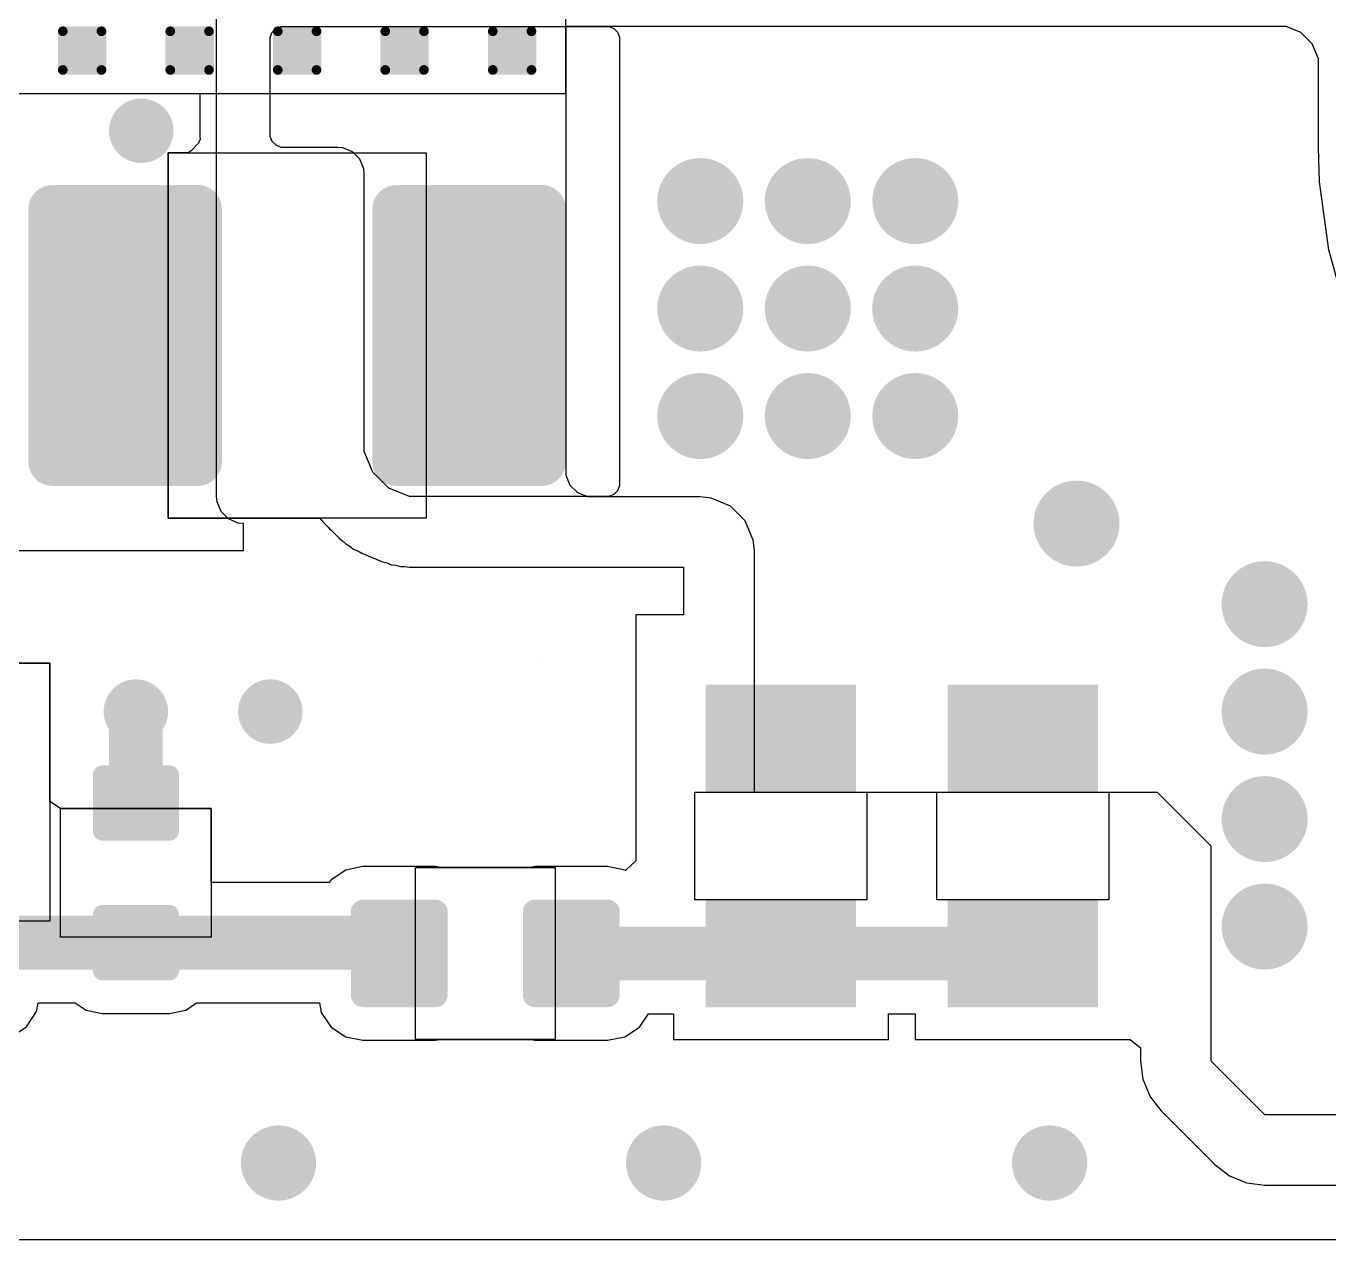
# Model space of a CAD drawing. Header units: millimetres. Extents: x 194 to 375, y 175 to 317.
# Drawn here: x 236.98 to 249.1, y 207.58 to 218.88 of the extents above; entities that cross this region are included whole.
import ezdxf

# ---------------------------------------------------------------- set-up
doc = ezdxf.new("R2010")
doc.units = ezdxf.units.MM
doc.layers.add('TopLayer', color=1, linetype='Continuous')

# ---------------------------------------------------------------- blocks, each defined once
blk = doc.blocks.new('LGA28_0_5MM_10X6_5_3_45_38')
at = {"layer": 'TopLayer'}
for p, q in [((5.00000016, 3.25000112), (-5.00000016, 3.25000112)), ((-5.00000016, 3.25000112), (-5.00000016, -3.25000112)), ((5.00000016, -3.25000112), (5.00000016, 3.25000112)), ((-5.00000016, -3.25000112), (5.00000016, -3.25000112))]:
    blk.add_line(p, q, dxfattribs=at)
for points, const_width in [([(-4.70250012, 3.02999902, 1), (-4.65750148, 3.02999902, 1)], 0.04499864), ([(-4.34250084, 3.02999902, 1), (-4.297502199999999, 3.02999902, 1)], 0.04499864), ([(-3.70249958, 3.02999902, 1), (-3.65750094, 3.02999902, 1)], 0.04499864), ([(-3.3425003, 3.02999902, 1), (-3.29750166, 3.02999902, 1)], 0.04499864), ([(-2.70249904, 3.02999902, 1), (-2.6575004, 3.02999902, 1)], 0.04499864), ([(-2.34249976, 3.02999902, 1), (-2.29750112, 3.02999902, 1)], 0.04499864), ([(-1.7024985, 3.02999902, 1), (-1.65749986, 3.02999902, 1)], 0.04499864), ([(-1.34249922, 3.02999902, 1), (-1.29750058, 3.02999902, 1)], 0.04499864), ([(-0.70249796, 3.02999902, 1), (-0.65749932, 3.02999902, 1)], 0.04499864), ([(-0.34249868, 3.02999902, 1), (-0.29750004, 3.02999902, 1)], 0.04499864), ([(0.29750004, 3.02999902, 1), (0.34249868, 3.02999902, 1)], 0.04499864), ([(0.65749932, 3.02999902, 1), (0.70249796, 3.02999902, 1)], 0.04499864), ([(1.29750058, 3.02999902, 1), (1.34249922, 3.02999902, 1)], 0.04499864), ([(1.65749986, 3.02999902, 1), (1.7024985, 3.02999902, 1)], 0.04499864), ([(2.29750112, 3.02999902, 1), (2.34249976, 3.02999902, 1)], 0.04499864), ([(2.6575004, 3.02999902, 1), (2.70249904, 3.02999902, 1)], 0.04499864), ([(3.29750166, 3.02999902, 1), (3.3425003, 3.02999902, 1)], 0.04499864), ([(3.65750094, 3.02999902, 1), (3.70249958, 3.02999902, 1)], 0.04499864), ([(4.297502199999999, 3.02999902, 1), (4.34250084, 3.02999902, 1)], 0.04499864), ([(4.65750148, 3.02999902, 1), (4.70250012, 3.02999902, 1)], 0.04499864), ([(-4.70250012, 2.66999974, 1), (-4.65750148, 2.66999974, 1)], 0.04499864), ([(-4.34250084, 2.66999974, 1), (-4.297502199999999, 2.66999974, 1)], 0.04499864), ([(-3.70249958, 2.66999974, 1), (-3.65750094, 2.66999974, 1)], 0.04499864), ([(-3.3425003, 2.66999974, 1), (-3.29750166, 2.66999974, 1)], 0.04499864), ([(-2.70249904, 2.66999974, 1), (-2.6575004, 2.66999974, 1)], 0.04499864), ([(-2.34249976, 2.66999974, 1), (-2.29750112, 2.66999974, 1)], 0.04499864), ([(-1.7024985, 2.66999974, 1), (-1.65749986, 2.66999974, 1)], 0.04499864), ([(-1.34249922, 2.66999974, 1), (-1.29750058, 2.66999974, 1)], 0.04499864), ([(-0.70249796, 2.66999974, 1), (-0.65749932, 2.66999974, 1)], 0.04499864), ([(-0.34249868, 2.66999974, 1), (-0.29750004, 2.66999974, 1)], 0.04499864), ([(0.29750004, 2.66999974, 1), (0.34249868, 2.66999974, 1)], 0.04499864), ([(0.65749932, 2.66999974, 1), (0.70249796, 2.66999974, 1)], 0.04499864), ([(1.29750058, 2.66999974, 1), (1.34249922, 2.66999974, 1)], 0.04499864), ([(1.65749986, 2.66999974, 1), (1.7024985, 2.66999974, 1)], 0.04499864), ([(2.29750112, 2.66999974, 1), (2.34249976, 2.66999974, 1)], 0.04499864), ([(2.6575004, 2.66999974, 1), (2.70249904, 2.66999974, 1)], 0.04499864), ([(3.29750166, 2.66999974, 1), (3.3425003, 2.66999974, 1)], 0.04499864), ([(3.65750094, 2.66999974, 1), (3.70249958, 2.66999974, 1)], 0.04499864), ([(4.297502199999999, 2.66999974, 1), (4.34250084, 2.66999974, 1)], 0.04499864), ([(4.65750148, 2.66999974, 1), (4.70250012, 2.66999974, 1)], 0.04499864), ([(-4.70250012, 1.67999918, 1), (-4.65750148, 1.67999918, 1)], 0.04499864), ([(-4.34250084, 1.67999918, 1), (-4.297502199999999, 1.67999918, 1)], 0.04499864), ([(0.5900013599999999, 1.59500062, 1), (0.71999856, 1.59500062, 1)], 0.12999974), ([(1.62999928, 1.59500062, 1), (1.75999648, 1.59500062, 1)], 0.12999974), ([(2.84000194, 1.59500062, 1), (2.96999914, 1.59500062, 1)], 0.12999974), ([(3.87999986, 1.59500062, 1), (4.00999706, 1.59500062, 1)], 0.12999974), ([(4.297502199999999, 1.67999918, 1), (4.34250084, 1.67999918, 1)], 0.04499864), ([(4.65750148, 1.67999918, 1), (4.70250012, 1.67999918, 1)], 0.04499864), ([(-3.43749884, 1.3999972, 1), (-3.26249792, 1.3999972, 1)], 0.17500092), ([(-2.03750164, 1.3999972, 1), (-1.86250072, 1.3999972, 1)], 0.17500092), ([(-4.70250012, 1.3199999, 1), (-4.65750148, 1.3199999, 1)], 0.04499864), ([(-4.34250084, 1.3199999, 1), (-4.297502199999999, 1.3199999, 1)], 0.04499864), ([(4.297502199999999, 1.3199999, 1), (4.34250084, 1.3199999, 1)], 0.04499864), ([(4.65750148, 1.3199999, 1), (4.70250012, 1.3199999, 1)], 0.04499864), ([(-4.70250012, 0.67999864, 1), (-4.65750148, 0.67999864, 1)], 0.04499864), ([(-4.34250084, 0.67999864, 1), (-4.297502199999999, 0.67999864, 1)], 0.04499864), ([(4.297502199999999, 0.67999864, 1), (4.34250084, 0.67999864, 1)], 0.04499864), ([(4.65750148, 0.67999864, 1), (4.70250012, 0.67999864, 1)], 0.04499864), ([(-4.70250012, 0.31999936, 1), (-4.65750148, 0.31999936, 1)], 0.04499864), ([(-4.34250084, 0.31999936, 1), (-4.297502199999999, 0.31999936, 1)], 0.04499864), ([(4.297502199999999, 0.31999936, 1), (4.34250084, 0.31999936, 1)], 0.04499864), ([(4.65750148, 0.31999936, 1), (4.70250012, 0.31999936, 1)], 0.04499864), ([(-4.70250012, -0.31999936, 1), (-4.65750148, -0.31999936, 1)], 0.04499864), ([(-4.34250084, -0.31999936, 1), (-4.297502199999999, -0.31999936, 1)], 0.04499864), ([(4.297502199999999, -0.31999936, 1), (4.34250084, -0.31999936, 1)], 0.04499864), ([(4.65750148, -0.31999936, 1), (4.70250012, -0.31999936, 1)], 0.04499864), ([(-4.70250012, -0.67999864, 1), (-4.65750148, -0.67999864, 1)], 0.04499864), ([(-4.34250084, -0.67999864, 1), (-4.297502199999999, -0.67999864, 1)], 0.04499864), ([(4.297502199999999, -0.67999864, 1), (4.34250084, -0.67999864, 1)], 0.04499864), ([(4.65750148, -0.67999864, 1), (4.70250012, -0.67999864, 1)], 0.04499864), ([(-3.43749884, -1.1999976, 1), (-3.26249792, -1.1999976, 1)], 0.17500092), ([(-2.03750164, -1.1999976, 1), (-1.86250072, -1.1999976, 1)], 0.17500092), ([(-4.70250012, -1.3199999, 1), (-4.65750148, -1.3199999, 1)], 0.04499864), ([(-4.34250084, -1.3199999, 1), (-4.297502199999999, -1.3199999, 1)], 0.04499864), ([(4.297502199999999, -1.3199999, 1), (4.34250084, -1.3199999, 1)], 0.04499864), ([(4.65750148, -1.3199999, 1), (4.70250012, -1.3199999, 1)], 0.04499864), ([(0.5900013599999999, -1.59500062, 1), (0.71999856, -1.59500062, 1)], 0.12999974), ([(1.62999928, -1.59500062, 1), (1.75999648, -1.59500062, 1)], 0.12999974), ([(2.84000194, -1.59500062, 1), (2.96999914, -1.59500062, 1)], 0.12999974), ([(3.87999986, -1.59500062, 1), (4.00999706, -1.59500062, 1)], 0.12999974), ([(-4.70250012, -1.67999918, 1), (-4.65750148, -1.67999918, 1)], 0.04499864), ([(-4.34250084, -1.67999918, 1), (-4.297502199999999, -1.67999918, 1)], 0.04499864), ([(4.297502199999999, -1.67999918, 1), (4.34250084, -1.67999918, 1)], 0.04499864), ([(4.65750148, -1.67999918, 1), (4.70250012, -1.67999918, 1)], 0.04499864), ([(-4.70250012, -2.66999974, 1), (-4.65750148, -2.66999974, 1)], 0.04499864), ([(-4.34250084, -2.66999974, 1), (-4.297502199999999, -2.66999974, 1)], 0.04499864), ([(-3.70249958, -2.66999974, 1), (-3.65750094, -2.66999974, 1)], 0.04499864), ([(-3.3425003, -2.66999974, 1), (-3.29750166, -2.66999974, 1)], 0.04499864), ([(-2.70249904, -2.66999974, 1), (-2.6575004, -2.66999974, 1)], 0.04499864), ([(-2.34249976, -2.66999974, 1), (-2.29750112, -2.66999974, 1)], 0.04499864), ([(-1.7024985, -2.66999974, 1), (-1.65749986, -2.66999974, 1)], 0.04499864), ([(-1.34249922, -2.66999974, 1), (-1.29750058, -2.66999974, 1)], 0.04499864), ([(-0.70249796, -2.66999974, 1), (-0.65749932, -2.66999974, 1)], 0.04499864), ([(-0.34249868, -2.66999974, 1), (-0.29750004, -2.66999974, 1)], 0.04499864), ([(0.29750004, -2.66999974, 1), (0.34249868, -2.66999974, 1)], 0.04499864), ([(0.65749932, -2.66999974, 1), (0.70249796, -2.66999974, 1)], 0.04499864), ([(1.29750058, -2.66999974, 1), (1.34249922, -2.66999974, 1)], 0.04499864), ([(1.65749986, -2.66999974, 1), (1.7024985, -2.66999974, 1)], 0.04499864), ([(2.29750112, -2.66999974, 1), (2.34249976, -2.66999974, 1)], 0.04499864), ([(2.6575004, -2.66999974, 1), (2.70249904, -2.66999974, 1)], 0.04499864), ([(3.29750166, -2.66999974, 1), (3.3425003, -2.66999974, 1)], 0.04499864), ([(3.65750094, -2.66999974, 1), (3.70249958, -2.66999974, 1)], 0.04499864), ([(4.297502199999999, -2.66999974, 1), (4.34250084, -2.66999974, 1)], 0.04499864), ([(4.65750148, -2.66999974, 1), (4.70250012, -2.66999974, 1)], 0.04499864), ([(-4.70250012, -3.02999902, 1), (-4.65750148, -3.02999902, 1)], 0.04499864), ([(-4.34250084, -3.02999902, 1), (-4.297502199999999, -3.02999902, 1)], 0.04499864), ([(-3.70249958, -3.02999902, 1), (-3.65750094, -3.02999902, 1)], 0.04499864), ([(-3.3425003, -3.02999902, 1), (-3.29750166, -3.02999902, 1)], 0.04499864), ([(-2.70249904, -3.02999902, 1), (-2.6575004, -3.02999902, 1)], 0.04499864), ([(-2.34249976, -3.02999902, 1), (-2.29750112, -3.02999902, 1)], 0.04499864), ([(-1.7024985, -3.02999902, 1), (-1.65749986, -3.02999902, 1)], 0.04499864), ([(-1.34249922, -3.02999902, 1), (-1.29750058, -3.02999902, 1)], 0.04499864), ([(-0.70249796, -3.02999902, 1), (-0.65749932, -3.02999902, 1)], 0.04499864), ([(-0.34249868, -3.02999902, 1), (-0.29750004, -3.02999902, 1)], 0.04499864), ([(0.29750004, -3.02999902, 1), (0.34249868, -3.02999902, 1)], 0.04499864), ([(0.65749932, -3.02999902, 1), (0.70249796, -3.02999902, 1)], 0.04499864), ([(1.29750058, -3.02999902, 1), (1.34249922, -3.02999902, 1)], 0.04499864), ([(1.65749986, -3.02999902, 1), (1.7024985, -3.02999902, 1)], 0.04499864), ([(2.29750112, -3.02999902, 1), (2.34249976, -3.02999902, 1)], 0.04499864), ([(2.6575004, -3.02999902, 1), (2.70249904, -3.02999902, 1)], 0.04499864), ([(3.29750166, -3.02999902, 1), (3.3425003, -3.02999902, 1)], 0.04499864), ([(3.65750094, -3.02999902, 1), (3.70249958, -3.02999902, 1)], 0.04499864), ([(4.297502199999999, -3.02999902, 1), (4.34250084, -3.02999902, 1)], 0.04499864), ([(4.65750148, -3.02999902, 1), (4.70250012, -3.02999902, 1)], 0.04499864)]:
    blk.add_lwpolyline(points, format="xyb", close=True, dxfattribs=dict(at, const_width=const_width))
for points in [[(-4.680000799999999, 2.6250011), (-4.32000152, 2.6250011), (-4.680000799999999, 3.07499766), (-4.32000152, 3.07499766)], [(-3.68000026, 2.6250011), (-3.32000098, 2.6250011), (-3.68000026, 3.07499766), (-3.32000098, 3.07499766)], [(-2.67999972, 2.6250011), (-2.32000044, 2.6250011), (-2.67999972, 3.07499766), (-2.32000044, 3.07499766)], [(-1.67999918, 2.6250011), (-1.3199999, 2.6250011), (-1.67999918, 3.07499766), (-1.3199999, 3.07499766)], [(-0.67999864, 2.6250011), (-0.31999936, 2.6250011), (-0.67999864, 3.07499766), (-0.31999936, 3.07499766)], [(0.31999936, 2.6250011), (0.67999864, 2.6250011), (0.31999936, 3.07499766), (0.67999864, 3.07499766)], [(1.3199999, 2.6250011), (1.67999918, 2.6250011), (1.3199999, 3.07499766), (1.67999918, 3.07499766)], [(2.32000044, 2.6250011), (2.67999972, 2.6250011), (2.32000044, 3.07499766), (2.67999972, 3.07499766)], [(3.32000098, 2.6250011), (3.68000026, 2.6250011), (3.32000098, 3.07499766), (3.68000026, 3.07499766)], [(4.32000152, 2.6250011), (4.680000799999999, 2.6250011), (4.32000152, 3.07499766), (4.680000799999999, 3.07499766)], [(-4.724999439999999, 2.66999974), (-4.27500288, 2.66999974), (-4.724999439999999, 3.02999902), (-4.27500288, 3.02999902)], [(-3.7249989, 2.66999974), (-3.27500234, 2.66999974), (-3.7249989, 3.02999902), (-3.27500234, 3.02999902)], [(-2.72499836, 2.66999974), (-2.2750018, 2.66999974), (-2.72499836, 3.02999902), (-2.2750018, 3.02999902)], [(-1.72499782, 2.66999974), (-1.27500126, 2.66999974), (-1.72499782, 3.02999902), (-1.27500126, 3.02999902)], [(-0.72499728, 2.66999974), (-0.27500072, 2.66999974), (-0.72499728, 3.02999902), (-0.27500072, 3.02999902)], [(0.27500072, 2.66999974), (0.72499728, 2.66999974), (0.27500072, 3.02999902), (0.72499728, 3.02999902)], [(1.27500126, 2.66999974), (1.72499782, 2.66999974), (1.27500126, 3.02999902), (1.72499782, 3.02999902)], [(2.2750018, 2.66999974), (2.72499836, 2.66999974), (2.2750018, 3.02999902), (2.72499836, 3.02999902)], [(3.27500234, 2.66999974), (3.7249989, 2.66999974), (3.27500234, 3.02999902), (3.7249989, 3.02999902)], [(4.27500288, 2.66999974), (4.724999439999999, 2.66999974), (4.27500288, 3.02999902), (4.724999439999999, 3.02999902)], [(-4.680000799999999, 1.27500126), (-4.32000152, 1.27500126), (-4.680000799999999, 1.72499782), (-4.32000152, 1.72499782)], [(0.6549999599999999, 1.72500036), (0.6549999599999999, -1.72500036), (1.69499788, 1.72500036), (1.69499788, -1.72500036)], [(2.90500054, 1.72500036), (2.90500054, -1.72500036), (3.94499846, 1.72500036), (3.94499846, -1.72500036)], [(4.32000152, 1.27500126), (4.680000799999999, 1.27500126), (4.32000152, 1.72499782), (4.680000799999999, 1.72499782)], [(-4.724999439999999, 1.3199999), (-4.27500288, 1.3199999), (-4.724999439999999, 1.67999918), (-4.27500288, 1.67999918)], [(0.52500022, 1.59500062), (0.52500022, -1.59500062), (1.82499762, 1.59500062), (1.82499762, -1.59500062)], [(2.7750008, 1.59500062), (2.7750008, -1.59500062), (4.0749982, 1.59500062), (4.0749982, -1.59500062)], [(4.27500288, 1.3199999), (4.724999439999999, 1.3199999), (4.27500288, 1.67999918), (4.724999439999999, 1.67999918)], [(-3.34999838, 1.57499812), (-3.34999838, -1.37499852), (-1.95000118, 1.57499812), (-1.95000118, -1.37499852)], [(-3.5249993, 1.3999972), (-3.5249993, -1.1999976), (-1.77500026, 1.3999972), (-1.77500026, -1.1999976)], [(-4.724999439999999, 0.31999936), (-4.27500288, 0.31999936), (-4.724999439999999, 0.67999864), (-4.27500288, 0.67999864)], [(-4.680000799999999, 0.27500072), (-4.32000152, 0.27500072), (-4.680000799999999, 0.72499728), (-4.32000152, 0.72499728)], [(4.27500288, 0.31999936), (4.724999439999999, 0.31999936), (4.27500288, 0.67999864), (4.724999439999999, 0.67999864)], [(4.32000152, 0.27500072), (4.680000799999999, 0.27500072), (4.32000152, 0.72499728), (4.680000799999999, 0.72499728)], [(-4.724999439999999, -0.67999864), (-4.27500288, -0.67999864), (-4.724999439999999, -0.31999936), (-4.27500288, -0.31999936)], [(-4.680000799999999, -0.72499728), (-4.32000152, -0.72499728), (-4.680000799999999, -0.27500072), (-4.32000152, -0.27500072)], [(4.27500288, -0.67999864), (4.724999439999999, -0.67999864), (4.27500288, -0.31999936), (4.724999439999999, -0.31999936)], [(4.32000152, -0.72499728), (4.680000799999999, -0.72499728), (4.32000152, -0.27500072), (4.680000799999999, -0.27500072)], [(-4.724999439999999, -1.67999918), (-4.27500288, -1.67999918), (-4.724999439999999, -1.3199999), (-4.27500288, -1.3199999)], [(-4.680000799999999, -1.72499782), (-4.32000152, -1.72499782), (-4.680000799999999, -1.27500126), (-4.32000152, -1.27500126)], [(4.27500288, -1.67999918), (4.724999439999999, -1.67999918), (4.27500288, -1.3199999), (4.724999439999999, -1.3199999)], [(4.32000152, -1.72499782), (4.680000799999999, -1.72499782), (4.32000152, -1.27500126), (4.680000799999999, -1.27500126)], [(-4.680000799999999, -3.07499766), (-4.32000152, -3.07499766), (-4.680000799999999, -2.6250011), (-4.32000152, -2.6250011)], [(-3.68000026, -3.07499766), (-3.32000098, -3.07499766), (-3.68000026, -2.6250011), (-3.32000098, -2.6250011)], [(-2.67999972, -3.07499766), (-2.32000044, -3.07499766), (-2.67999972, -2.6250011), (-2.32000044, -2.6250011)], [(-1.67999918, -3.07499766), (-1.3199999, -3.07499766), (-1.67999918, -2.6250011), (-1.3199999, -2.6250011)], [(-0.67999864, -3.07499766), (-0.31999936, -3.07499766), (-0.67999864, -2.6250011), (-0.31999936, -2.6250011)], [(0.31999936, -3.07499766), (0.67999864, -3.07499766), (0.31999936, -2.6250011), (0.67999864, -2.6250011)], [(1.3199999, -3.07499766), (1.67999918, -3.07499766), (1.3199999, -2.6250011), (1.67999918, -2.6250011)], [(2.32000044, -3.07499766), (2.67999972, -3.07499766), (2.32000044, -2.6250011), (2.67999972, -2.6250011)], [(3.32000098, -3.07499766), (3.68000026, -3.07499766), (3.32000098, -2.6250011), (3.68000026, -2.6250011)], [(4.32000152, -3.07499766), (4.680000799999999, -3.07499766), (4.32000152, -2.6250011), (4.680000799999999, -2.6250011)], [(-4.724999439999999, -3.02999902), (-4.27500288, -3.02999902), (-4.724999439999999, -2.66999974), (-4.27500288, -2.66999974)], [(-3.7249989, -3.02999902), (-3.27500234, -3.02999902), (-3.7249989, -2.66999974), (-3.27500234, -2.66999974)], [(-2.72499836, -3.02999902), (-2.2750018, -3.02999902), (-2.72499836, -2.66999974), (-2.2750018, -2.66999974)], [(-1.72499782, -3.02999902), (-1.27500126, -3.02999902), (-1.72499782, -2.66999974), (-1.27500126, -2.66999974)], [(-0.72499728, -3.02999902), (-0.27500072, -3.02999902), (-0.72499728, -2.66999974), (-0.27500072, -2.66999974)], [(0.27500072, -3.02999902), (0.72499728, -3.02999902), (0.27500072, -2.66999974), (0.72499728, -2.66999974)], [(1.27500126, -3.02999902), (1.72499782, -3.02999902), (1.27500126, -2.66999974), (1.72499782, -2.66999974)], [(2.2750018, -3.02999902), (2.72499836, -3.02999902), (2.2750018, -2.66999974), (2.72499836, -2.66999974)], [(3.27500234, -3.02999902), (3.7249989, -3.02999902), (3.27500234, -2.66999974), (3.7249989, -2.66999974)], [(4.27500288, -3.02999902), (4.724999439999999, -3.02999902), (4.27500288, -2.66999974), (4.724999439999999, -2.66999974)]]:
    blk.add_solid(points, dxfattribs=at)
blk = doc.blocks.new('RES_2012_41')
at = {"layer": 'TopLayer'}
for p, q in [((-0.499999, -0.80000094), (-0.499999, 0.80000094)), ((-0.499999, 0.80000094), (0.499999, 0.80000094)), ((0.499999, 0.80000094), (0.499999, -0.80000094)), ((0.499999, -0.80000094), (-0.499999, -0.80000094))]:
    blk.add_line(p, q, dxfattribs=at)
for points in [[(-1.49999954, -0.6999985999999999), (-0.50000154, -0.6999985999999999), (-1.49999954, 0.6999985999999999), (-0.50000154, 0.6999985999999999)], [(0.50000154, -0.6999985999999999), (1.49999954, -0.6999985999999999), (0.50000154, 0.6999985999999999), (1.49999954, 0.6999985999999999)]]:
    blk.add_solid(points, dxfattribs=at)
blk = doc.blocks.new('RES_2012_42')
at = {"layer": 'TopLayer'}
for p, q in [((-0.499999, -0.80000094), (-0.499999, 0.80000094)), ((-0.499999, 0.80000094), (0.499999, 0.80000094)), ((0.499999, 0.80000094), (0.499999, -0.80000094)), ((0.499999, -0.80000094), (-0.499999, -0.80000094))]:
    blk.add_line(p, q, dxfattribs=at)
for points in [[(-1.49999954, -0.6999985999999999), (-0.50000154, -0.6999985999999999), (-1.49999954, 0.6999985999999999), (-0.50000154, 0.6999985999999999)], [(0.50000154, -0.6999985999999999), (1.49999954, -0.6999985999999999), (0.50000154, 0.6999985999999999), (1.49999954, 0.6999985999999999)]]:
    blk.add_solid(points, dxfattribs=at)
blk = doc.blocks.new('LED_1608_G_67')
at = {"layer": 'TopLayer'}
for p, q in [((-0.64991996, -0.7999196599999999), (-0.6499225, 0.80008222)), ((-0.6499225, 0.80008222), (0.65007998, 0.80008222)), ((0.65007998, 0.80008222), (0.65008252, -0.7999196599999999)), ((0.65008252, -0.7999196599999999), (-0.64991996, -0.7999196599999999))]:
    blk.add_line(p, q, dxfattribs=at)
at = {"layer": 'TopLayer', "const_width": 0.11249914}
for points in [[(-1.19383048, 0.38741604, 1), (-1.08133388, 0.38741604, 1)], [(-0.5188305599999999, 0.38741604, 1), (-0.40633396, 0.38741604, 1)], [(0.40616886, 0.38741858, 1), (0.51866546, 0.38741858, 1)], [(1.08116878, 0.38741858, 1), (1.19366538, 0.38741858, 1)], [(-1.19383048, -0.38758368, 1), (-1.08133388, -0.38758368, 1)], [(-0.5188305599999999, -0.38758368, 1), (-0.40633396, -0.38758368, 1)], [(0.40616886, -0.38758114, 1), (0.51866546, -0.38758114, 1)], [(1.08116878, -0.38758114, 1), (1.19366538, -0.38758114, 1)]]:
    blk.add_lwpolyline(points, format="xyb", close=True, dxfattribs=at)
at = {"layer": 'TopLayer'}
for points in [[(-1.13758218, -0.5000828199999999), (-0.46258226, -0.5000828199999999), (-1.13758218, 0.49991518), (-0.46258226, 0.49991518)], [(0.46241716, -0.5000802799999999), (1.13741708, -0.5000802799999999), (0.46241716, 0.49991772), (1.13741708, 0.49991772)], [(-1.25008132, -0.38758368), (-0.35008312, -0.38758368), (-1.25008132, 0.38741604), (-0.35008312, 0.38741604)], [(0.34991802, -0.38758114), (1.24991622, -0.38758114), (0.34991802, 0.38741858), (1.24991622, 0.38741858)]]:
    blk.add_solid(points, dxfattribs=at)
blk = doc.blocks.new('C_1608S_70')
at = {"layer": 'TopLayer'}
for p, q in [((-0.5999987999999999, -0.7000011399999999), (-0.5999987999999999, 0.7000011399999999)), ((-0.5999987999999999, 0.7000011399999999), (0.5999987999999999, 0.7000011399999999)), ((0.5999987999999999, 0.7000011399999999), (0.5999987999999999, -0.7000036799999999)), ((0.5999987999999999, -0.7000036799999999), (-0.5999987999999999, -0.7000011399999999))]:
    blk.add_line(p, q, dxfattribs=at)
at = {"layer": 'TopLayer', "const_width": 0.08750045999999999}
for points in [[(-0.9562337999999999, 0.31249874, 1), (-0.8687358799999999, 0.31249874, 1)], [(-0.43123612, 0.31249874, 1), (-0.3437382, 0.31249874, 1)], [(0.3437382, 0.31249874, 1), (0.43123612, 0.31249874, 1)], [(0.8687358799999999, 0.31249874, 1), (0.9562337999999999, 0.31249874, 1)], [(-0.9562337999999999, -0.31249874, 1), (-0.8687358799999999, -0.31249874, 1)], [(-0.43123612, -0.31249874, 1), (-0.3437382, -0.31249874, 1)], [(0.3437382, -0.31249874, 1), (0.43123612, -0.31249874, 1)], [(0.8687358799999999, -0.31249874, 1), (0.9562337999999999, -0.31249874, 1)]]:
    blk.add_lwpolyline(points, format="xyb", close=True, dxfattribs=at)
at = {"layer": 'TopLayer'}
for points in [[(-0.38748716, -0.3999992), (-0.38748716, 0.3999992), (-0.91248484, -0.3999992), (-0.91248484, 0.3999992)], [(0.91248484, -0.3999992), (0.91248484, 0.3999992), (0.38748716, -0.3999992), (0.38748716, 0.3999992)], [(-0.2999867, -0.31249874), (-0.2999867, 0.31249874), (-0.9999853, -0.31249874), (-0.9999853, 0.31249874)], [(0.9999853, -0.31249874), (0.9999853, 0.31249874), (0.2999867, -0.31249874), (0.2999867, 0.31249874)]]:
    blk.add_solid(points, dxfattribs=at)
blk = doc.blocks.new('C_3225_76')
at = {"layer": 'TopLayer'}
for p, q in [((-1.20000014, -1.69999914), (-1.20000014, 1.69999914)), ((-1.20000014, 1.69999914), (1.20000014, 1.69999914)), ((1.20000014, 1.69999914), (1.20000014, -1.69999914)), ((1.20000014, -1.69999914), (-1.20000014, -1.69999914))]:
    blk.add_line(p, q, dxfattribs=at)
at = {"layer": 'TopLayer', "const_width": 0.22499828}
for points in [[(-2.3874984, 1.17500146, 1), (-2.16250012, 1.17500146, 1)], [(-1.03749856, 1.17500146, 1), (-0.81250028, 1.17500146, 1)], [(0.81250028, 1.17500146, 1), (1.03749856, 1.17500146, 1)], [(2.16250012, 1.17500146, 1), (2.3874984, 1.17500146, 1)], [(-2.3874984, -1.17500146, 1), (-2.16250012, -1.17500146, 1)], [(-1.03749856, -1.17500146, 1), (-0.81250028, -1.17500146, 1)], [(0.81250028, -1.17500146, 1), (1.03749856, -1.17500146, 1)], [(2.16250012, -1.17500146, 1), (2.3874984, -1.17500146, 1)]]:
    blk.add_lwpolyline(points, format="xyb", close=True, dxfattribs=at)
at = {"layer": 'TopLayer'}
for points in [[(-2.27499926, -1.39999974), (-0.9249994199999999, -1.39999974), (-2.27499926, 1.39999974), (-0.9249994199999999, 1.39999974)], [(0.9249994199999999, -1.39999974), (2.27499926, -1.39999974), (0.9249994199999999, 1.39999974), (2.27499926, 1.39999974)], [(-2.49999754, -1.17500146), (-0.7000011399999999, -1.17500146), (-2.49999754, 1.17500146), (-0.7000011399999999, 1.17500146)], [(0.7000011399999999, -1.17500146), (2.49999754, -1.17500146), (0.7000011399999999, 1.17500146), (2.49999754, 1.17500146)]]:
    blk.add_solid(points, dxfattribs=at)
blk = doc.blocks.new('TP_SMD_95')
at = {"layer": 'TopLayer', "const_width": 0.3999992}
blk.add_lwpolyline([(-0.1999996, 0, 1), (0.1999996, 0, 1)], format="xyb", close=True, dxfattribs=at)
blk = doc.blocks.new('R_3216S_171')
at = {"layer": 'TopLayer'}
for p, q in [((-1.20000268, 1.20000014), (1.20000014, 1.20000268)), ((-1.20000014, -1.20000268), (-1.20000268, 1.20000014)), ((1.20000014, 1.20000268), (1.20000522, -1.20000014)), ((1.20000522, -1.20000014), (-1.20000014, -1.20000268))]:
    blk.add_line(p, q, dxfattribs=at)
at = {"layer": 'TopLayer', "const_width": 0.12499848}
for points in [[(-1.9374993, 0.67500246, 1), (-1.81250082, 0.67500246, 1)], [(-1.18749826, 0.67500246, 1), (-1.06249978, 0.67500246, 1)], [(1.06249978, 0.67499484, 1), (1.18749826, 0.67499484, 1)], [(1.81250082, 0.67499484, 1), (1.9374993, 0.67499484, 1)], [(-1.9374993, -0.67499738, 1), (-1.81250082, -0.67499738, 1)], [(-1.18749826, -0.67499738, 1), (-1.06249978, -0.67499738, 1)], [(1.06249978, -0.675005, 1), (1.18749826, -0.675005, 1)], [(1.81250082, -0.675005, 1), (1.9374993, -0.675005, 1)]]:
    blk.add_lwpolyline(points, format="xyb", close=True, dxfattribs=at)
at = {"layer": 'TopLayer'}
for points in [[(-1.12499902, -0.79999586), (-1.12499902, 0.80000094), (-1.87500006, -0.79999586), (-1.87500006, 0.80000094)], [(1.87500006, -0.80000348), (1.87500006, 0.79999332), (1.12499902, -0.80000348), (1.12499902, 0.79999332)], [(-1.00000054, -0.67499738), (-1.00000054, 0.67500246), (-1.99999854, -0.67499738), (-1.99999854, 0.67500246)], [(1.99999854, -0.675005), (1.99999854, 0.67499484), (1.00000054, -0.675005), (1.00000054, 0.67499484)]]:
    blk.add_solid(points, dxfattribs=at)

msp = doc.modelspace()

# ---------------------------------------------------------------- linework, layer by layer
at = {"layer": 'TopLayer'}
for p, q in [((238.75000002, 214.5000028), (238.75000002, 219.49999788)), ((239.25000156, 218.77486344), (239.26903124, 218.82080696)), ((239.25000156, 218.75000192), (239.25000156, 218.77486344)), ((239.26903124, 218.82080696), (239.30419246, 218.85596818)), ((239.30419246, 218.85596818), (239.35013598, 218.8750004)), ((239.35013598, 218.8750004), (239.37500004, 218.8750004)), ((239.37500004, 218.8750004), (239.37500004, 218.8750004)), ((239.37500004, 218.8750004), (242.37499658, 218.87499532)), ((242.00000622, 218.87501818), (242.00000114, 214.74999722)), ((248.62503488, 218.87496484), (242.00000622, 218.87501818)), ((242.37499658, 218.87499532), (242.39986064, 218.87499786)), ((242.39986064, 218.87499786), (242.44580416, 218.85596564)), ((242.44580416, 218.85596564), (242.48096538, 218.8207968)), ((242.48096538, 218.8207968), (242.4999849, 218.7748482)), ((242.4999849, 218.7748482), (242.49997474, 218.7499816)), ((248.69962452, 218.87499024), (248.62503234, 218.87495976)), ((248.62503234, 218.87495976), (248.62503488, 218.87496484)), ((248.83746524, 218.81792914), (248.69962452, 218.87499024)), ((248.94295906, 218.71244294), (248.83746524, 218.81792914)), ((239.25000156, 217.87499986), (239.25000156, 218.75000192)), ((242.49997474, 218.7499816), (242.50000014, 218.74999938)), ((242.50000014, 218.74999938), (242.50000014, 214.62499874)), ((249.00002524, 218.57460222), (248.94295906, 218.71244294)), ((248.9999973, 218.50001004), (249.00002524, 218.57460222)), ((248.99999984, 217.74999376), (248.9999973, 218.50001004)), ((236.00489756, 218.24999784), (238.594392, 218.24999784)), ((238.594392, 218.24999784), (238.594392, 217.87504304)), ((238.59744, 217.82699894), (238.58259116, 217.78886084)), ((238.594392, 217.87504304), (238.59438946, 217.85017898)), ((238.59438946, 217.85017898), (238.59744, 217.82699894)), ((239.24999902, 217.85011294), (239.25000156, 217.874977)), ((239.2690287, 217.8041745), (239.24999902, 217.85011294)), ((239.25000156, 217.874977), (239.25000156, 217.87499986)), ((239.30419246, 217.76901582), (239.2690287, 217.8041745)), ((238.48580954, 217.6999964), (238.30000092, 217.6999964)), ((238.30000092, 217.6999964), (238.30000092, 214.29999812)), ((238.51522782, 217.7166207), (238.48580954, 217.6999964)), ((238.58259116, 217.78886084), (238.51522782, 217.7166207)), ((239.35013598, 217.74999376), (239.30419246, 217.76901582)), ((239.37500004, 217.74999884), (239.35013598, 217.74999376)), ((239.87501174, 217.74999376), (239.37500004, 217.74999884)), ((239.87500666, 217.74998868), (239.87501174, 217.74999376)), ((239.9237772, 217.74518554), (239.87500666, 217.74998868)), ((240.01389386, 217.70785516), (239.9237772, 217.74518554)), ((240.08286502, 217.638884), (240.01389386, 217.70785516)), ((248.99999984, 217.74999122), (248.99999984, 217.74999376)), ((249.01076182, 217.4304008), (248.99999984, 217.74999122)), ((240.12019032, 217.54876734), (240.08286502, 217.638884)), ((240.12499346, 217.4999968), (240.12019032, 217.54876734)), ((240.12499092, 215.02501826), (240.12499346, 217.4999968)), ((249.09657572, 216.79700608), (249.01076182, 217.4304008)), ((249.26665412, 216.18086558), (249.09657572, 216.79700608)), ((240.12499346, 215.02501064), (240.12499092, 215.02501826)), ((240.12499092, 214.920576), (240.12499346, 215.02501064)), ((240.20491964, 214.72760458), (240.12499092, 214.920576)), ((240.35261048, 214.5799112), (240.20491964, 214.72760458)), ((242.00000114, 214.74999722), (241.99997574, 214.70026148)), ((241.99997574, 214.70026148), (242.03801986, 214.60835412)), ((240.54557936, 214.49997994), (240.35261048, 214.5799112)), ((242.03801986, 214.60835412), (242.108355, 214.53801898)), ((242.108355, 214.53801898), (242.20026236, 214.49997486)), ((242.48096792, 214.55419116), (242.4458067, 214.51902994)), ((242.50000014, 214.60013468), (242.48096792, 214.55419116)), ((242.50000014, 214.62499874), (242.50000014, 214.60013468)), ((238.75000002, 214.4999901), (238.75000002, 214.5000028)), ((238.75479808, 214.45121702), (238.75000002, 214.4999901)), ((238.79212592, 214.36109528), (238.75479808, 214.45121702)), ((240.65001654, 214.49997994), (240.54557936, 214.49997994)), ((242.37500166, 214.50000026), (240.65001654, 214.49997994)), ((242.20026236, 214.49997486), (242.2499981, 214.50000026)), ((242.2499981, 214.50000026), (242.25000064, 214.50000026)), ((242.25000064, 214.50000026), (243.24999864, 214.49999518)), ((242.39986318, 214.50000026), (242.37500166, 214.50000026)), ((242.37500166, 214.50000026), (242.37500166, 214.50000026)), ((242.4458067, 214.51902994), (242.39986318, 214.50000026)), ((243.24999864, 214.49999518), (243.34756258, 214.49043208)), ((243.34756258, 214.49043208), (243.52784416, 214.41581196)), ((243.52784416, 214.41581196), (243.66581188, 214.27784424)), ((238.30000092, 214.29999812), (239.7132874, 214.29999812)), ((238.86110216, 214.29212158), (238.79212592, 214.36109528)), ((238.9512239, 214.25479882), (238.86110216, 214.29212158)), ((239.7132874, 214.29999812), (239.71517208, 214.29811344)), ((239.71517208, 214.29811344), (239.741329, 214.2640241)), ((238.99999952, 214.25000076), (238.9512239, 214.25479882)), ((239.00000206, 213.99999872), (238.99999952, 214.25000076)), ((239.741329, 214.2640241), (239.78949756, 214.215853)), ((239.78949756, 214.215853), (239.8009428, 214.20093812)), ((239.8009428, 214.20093812), (239.81585514, 214.18949542)), ((239.81585514, 214.18949542), (239.88901984, 214.11632818)), ((243.66581188, 214.27784424), (243.740432, 214.09756266)), ((239.88901984, 214.11632818), (239.92311426, 214.09016618)), ((239.92311426, 214.09016618), (239.95349774, 214.0597827)), ((239.95349774, 214.0597827), (239.99071382, 214.03829684)), ((243.740432, 214.09756266), (243.7499951, 213.99999872)), ((236.00000044, 213.99999872), (239.00000206, 213.99999872)), ((239.99071382, 214.03829684), (240.02480062, 214.01213992)), ((240.02480062, 214.01213992), (240.06449574, 213.9956985)), ((240.06449574, 213.9956985), (240.1017169, 213.97420756)), ((240.1017169, 213.97420756), (240.29468578, 213.8942763)), ((243.7499951, 213.99999872), (243.75000018, 214.00000126)), ((243.75000018, 214.00000126), (243.75000272, 211.75000322)), ((240.29468578, 213.8942763), (240.336197, 213.88315364)), ((240.336197, 213.88315364), (240.37589466, 213.86670968)), ((240.37589466, 213.86670968), (240.41849046, 213.86110136)), ((240.41849046, 213.86110136), (240.46000168, 213.8499787)), ((240.46000168, 213.8499787), (240.50297848, 213.8499787)), ((240.50297848, 213.8499787), (240.54557936, 213.84437038)), ((240.54557936, 213.84437038), (240.65001654, 213.84437038)), ((240.65001654, 213.84437038), (242.20041984, 213.84438816)), ((242.20041984, 213.84438816), (242.20059764, 213.8443653)), ((242.20059764, 213.8443653), (242.24738952, 213.84438816)), ((242.24738952, 213.84438816), (242.33734108, 213.8443907)), ((242.33734108, 213.8443907), (243.09439062, 213.84438562)), ((243.09439062, 213.84438562), (243.09439062, 213.39999992)), ((243.09439062, 213.39999992), (242.65000238, 213.39999992)), ((242.65000238, 213.39999992), (242.65000238, 211.11109416)), ((237.20000058, 212.9500059), (234.79999776, 212.95000082)), ((237.20000312, 211.66519262), (237.20000058, 212.9500059)), ((241.7499991, 213.00000072), (241.7499991, 213.00000072)), ((243.75000272, 211.75000322), (247.49999268, 211.74999306)), ((247.49999268, 211.74999306), (247.9999993, 211.24999914)), ((237.30000038, 211.59999844), (237.20000312, 211.66519262)), ((238.70000266, 211.59999844), (237.30000038, 211.59999844)), ((238.70000012, 210.91078722), (238.70000266, 211.59999844)), ((247.9999993, 211.24999914), (248.00000438, 209.25001584)), ((239.95163338, 211.02614894), (239.81518712, 210.93497818)), ((240.11258302, 211.0581631), (239.95163338, 211.02614894)), ((240.78758294, 211.0581631), (240.11258302, 211.0581631)), ((240.8290205, 211.0499208), (240.78758294, 211.0581631)), ((241.6711321, 211.0499208), (240.8290205, 211.0499208)), ((241.71258236, 211.05816564), (241.6711321, 211.0499208)), ((242.38758228, 211.05816564), (241.71258236, 211.05816564)), ((242.54853192, 211.02615148), (242.38758228, 211.05816564)), ((242.55552708, 211.02147788), (242.54853192, 211.02615148)), ((242.65000238, 211.11109416), (242.55552708, 211.02147788)), ((239.79902256, 210.91078722), (238.70000012, 210.91078722)), ((239.81518712, 210.93497818), (239.79902256, 210.91078722)), ((236.9814031, 209.56859534), (237.07533738, 209.70917418)), ((237.07533738, 209.70917418), (237.09126318, 209.78924006)), ((237.09126318, 209.78924006), (237.4364187, 209.78924006)), ((237.4364187, 209.78924006), (237.5363042, 209.72249648)), ((237.5363042, 209.72249648), (237.68750024, 209.69242288)), ((237.68750024, 209.69242288), (238.31249772, 209.69242288)), ((238.31249772, 209.69242288), (238.46369376, 209.72249648)), ((238.46369376, 209.72249648), (238.56357926, 209.78924006)), ((238.56357926, 209.78924006), (239.70658942, 209.78924006)), ((239.70658942, 209.78924006), (239.72401636, 209.70163292)), ((239.72401636, 209.70163292), (239.81518712, 209.56518666)), ((242.68497818, 209.5651892), (242.76785584, 209.68922502)), ((242.76785584, 209.68922502), (243.00000422, 209.68922502)), ((243.00000422, 209.68922502), (243.00000422, 209.4500002)), ((245.00000022, 209.4500002), (245.00000022, 209.68922502)), ((245.00000022, 209.68922502), (245.25000226, 209.68922502)), ((245.25000226, 209.68922502), (245.25000226, 209.4500002)), ((236.84082426, 209.47466106), (236.9814031, 209.56859534)), ((239.81518712, 209.56518666), (239.95163338, 209.4740159)), ((242.54853192, 209.47401844), (242.68497818, 209.5651892)), ((239.95163338, 209.4740159), (240.11258302, 209.44200174)), ((240.11258302, 209.44200174), (240.78758294, 209.44200174)), ((240.78758294, 209.44200174), (240.82738728, 209.44991892)), ((240.82738728, 209.44991892), (241.67279072, 209.44991892)), ((241.67279072, 209.44991892), (241.71258236, 209.44200428)), ((241.71258236, 209.44200428), (242.38758228, 209.44200428)), ((242.38758228, 209.44200428), (242.54853192, 209.47401844)), ((243.00000422, 209.4500002), (245.00000022, 209.4500002)), ((245.25000226, 209.4500002), (247.24999572, 209.4500002)), ((247.24999572, 209.4500002), (247.34439482, 209.3712856)), ((247.34439482, 209.3712856), (247.34439482, 209.2500133)), ((247.34439482, 209.2500133), (247.36672904, 209.08035146)), ((248.00000438, 209.25001584), (248.4999983, 208.74999144)), ((247.36672904, 209.08035146), (247.36673158, 209.08034384)), ((247.36673158, 209.08034384), (247.36673412, 209.0803286)), ((247.36673412, 209.0803286), (247.3998735, 209.00032368)), ((247.3998735, 209.00032368), (247.43221786, 208.92222884)), ((247.43221786, 208.92222884), (247.43222802, 208.92221614)), ((247.43222802, 208.92221614), (247.43223056, 208.92220852)), ((247.43223056, 208.92220852), (247.47902498, 208.86122566)), ((247.47902498, 208.86122566), (247.53640358, 208.78644552)), ((247.53640358, 208.78644552), (248.0363975, 208.28641858)), ((248.4999983, 208.74999144), (251.00000092, 208.74999906)), ((248.0363975, 208.28641858), (248.17217574, 208.18222778)), ((248.17217574, 208.18222778), (248.17219606, 208.18221762)), ((248.17219606, 208.18221762), (248.33029582, 208.11672626)), ((248.33029582, 208.11672626), (248.33030852, 208.11672372)), ((248.33030852, 208.11672372), (248.33031614, 208.11672118)), ((248.33031614, 208.11672118), (248.40566016, 208.10680248)), ((248.40566016, 208.10680248), (248.49997798, 208.09438188)), ((248.49997798, 208.09438188), (248.49999068, 208.09438442)), ((248.49999068, 208.09438442), (248.50000084, 208.09438188)), ((248.50000084, 208.09438188), (251.00000346, 208.0943895)), ((265.02520528, 207.58427622), (234.31657988, 207.58427622))]:
    msp.add_line(p, q, dxfattribs=at)
for points, const_width in [([(237.90000172, 217.90438004, 1), (238.20000112, 217.90438004, 1)], 0.2999994), ([(243.05000158, 217.24999984, 1), (243.45000078, 217.24999984, 1)], 0.3999992), ([(244.05000212, 217.24999984, 1), (244.45000132, 217.24999984, 1)], 0.3999992), ([(245.05000012, 217.24999984, 1), (245.44999932, 217.24999984, 1)], 0.3999992), ([(243.05000158, 216.2499993, 1), (243.45000078, 216.2499993, 1)], 0.3999992), ([(244.05000212, 216.2499993, 1), (244.45000132, 216.2499993, 1)], 0.3999992), ([(245.05000012, 216.2499993, 1), (245.44999932, 216.2499993, 1)], 0.3999992), ([(243.05000158, 215.24999876, 1), (243.45000078, 215.24999876, 1)], 0.3999992), ([(244.05000212, 215.24999876, 1), (244.45000132, 215.24999876, 1)], 0.3999992), ([(245.05000012, 215.24999876, 1), (245.44999932, 215.24999876, 1)], 0.3999992), ([(248.30000124, 213.49999972, 1), (248.70000044, 213.49999972, 1)], 0.3999992), ([(248.30000124, 212.49999918, 1), (248.70000044, 212.49999918, 1)], 0.3999992), ([(237.85000182, 212.49999918, 1), (238.15000122, 212.49999918, 1)], 0.2999994), ([(237.8750005, 212.49999664, 1), (238.12499746, 212.49999664, 1)], 0.2499995), ([(237.8750005, 212.49999664, 1), (238.12499746, 212.49999664, 1)], 0.2499995), ([(237.87500304, 212.49999918, 1), (238.125, 212.49999918, 1)], 0.2499995), ([(239.09999932, 212.49999918, 1), (239.39999872, 212.49999918, 1)], 0.2999994), ([(237.8750005, 211.64998564, 1), (238.12499746, 211.64998564, 1)], 0.2499995), ([(248.30000124, 211.50000118, 1), (248.70000044, 211.50000118, 1)], 0.3999992), ([(248.30000124, 210.50000064, 1), (248.70000044, 210.50000064, 1)], 0.3999992), ([(237.8750005, 210.35001364, 1), (238.12499746, 210.35001364, 1)], 0.2499995), ([(237.8750005, 210.35001364, 1), (238.12499746, 210.35001364, 1)], 0.2499995), ([(240.22515328, 210.35001364, 1), (240.47515024, 210.35001364, 1)], 0.2499995), ([(240.22515328, 210.35001364, 1), (240.47515024, 210.35001364, 1)], 0.2499995), ([(240.3250845, 210.25008242, 1), (240.57508146, 210.25008242, 1)], 0.2499995), ([(241.92508384, 210.25008496, 1), (242.1750808, 210.25008496, 1)], 0.2499995), ([(241.9251702, 210.2499986, 1), (242.17516716, 210.2499986, 1)], 0.2499995), ([(241.9251702, 210.2499986, 1), (242.17516716, 210.2499986, 1)], 0.2499995), ([(243.87500374, 210.2499986, 1), (244.1250007, 210.2499986, 1)], 0.2499995), ([(243.87500374, 210.2499986, 1), (244.1250007, 210.2499986, 1)], 0.2499995), ([(246.12500178, 210.2499986, 1), (246.37499874, 210.2499986, 1)], 0.2499995), ([(239.1512489, 208.3000406, 1), (239.50125074, 208.3000406, 1)], 0.3499993), ([(242.73438372, 208.3000406, 1), (243.08438556, 208.3000406, 1)], 0.3499993), ([(246.3249963, 208.3000406, 1), (246.67499814, 208.3000406, 1)], 0.3499993)]:
    msp.add_lwpolyline(points, format="xyb", close=True, dxfattribs=dict(at, const_width=const_width))
at = {"layer": 'TopLayer', "const_width": 0.499999}
for points in [[(237.99999898, 212.49999664), (238.00000152, 212.49999918)], [(237.99999898, 211.64998564), (237.99999898, 212.49999664)], [(236.1000104, 210.35001364), (237.99999898, 210.35001364)], [(237.99999898, 210.35001364), (240.35015176, 210.35001364)], [(240.35015176, 210.35001364), (240.45008298, 210.25008242)], [(242.05008232, 210.25008496), (242.05016868, 210.2499986)], [(242.05016868, 210.2499986), (244.00000222, 210.2499986)], [(244.00000222, 210.2499986), (246.25000026, 210.2499986)]]:
    msp.add_lwpolyline(points, dxfattribs=at)

# ---------------------------------------------------------------- block references
for name, p, rotation in [('LGA28_0_5MM_10X6_5_3_45_38', (237.00000098, 221.49999896), 180), ('C_3225_76', (239.50000106, 215.99999726), 360), ('TP_SMD_95', (246.74999926, 214.25000076), 360), ('R_3216S_171', (236.00000044, 211.75000068), 90), ('RES_2012_42', (244.00000222, 211.24999914), 270), ('RES_2012_41', (246.25000026, 211.24999914), 270), ('C_1608S_70', (237.99999898, 210.99999964), 90), ('LED_1608_G_67', (241.2500001, 210.25000114), 180)]:
    msp.add_blockref(name, p, dxfattribs=dict(rotation=rotation))

doc.saveas('drawing.dxf')
